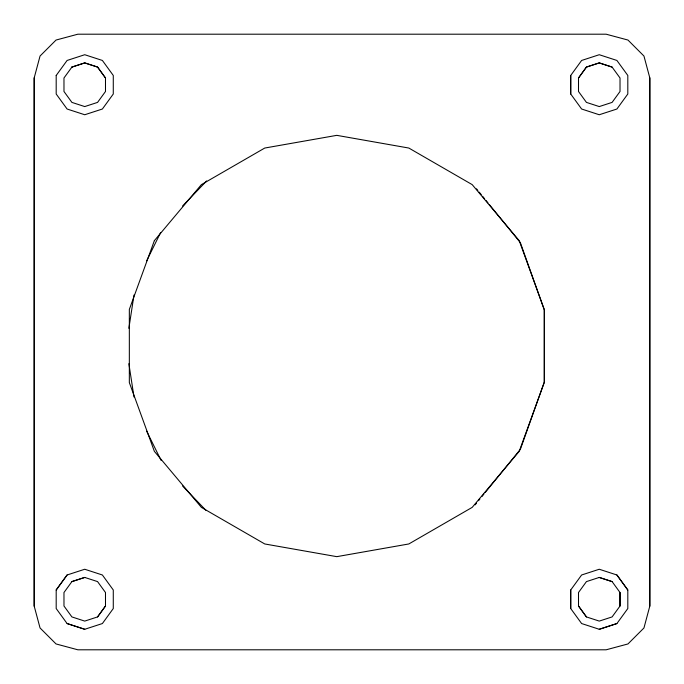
<?xml version="1.0" encoding="UTF-8"?>
<svg xmlns="http://www.w3.org/2000/svg" width="684" height="684" viewBox="0 0 684 684"><rect width="100%" height="100%" fill="white"/><g stroke="black" fill="none" stroke-linecap="round" stroke-linejoin="round"><path stroke-width="1.03" d="M34.2 606.144L34.2 77.856L40.048 56.028L56.045 40.048L77.856 34.2L606.144 34.2L627.972 40.048L643.952 56.037L649.8 77.856L649.8 606.144L643.952 627.972L627.963 643.952L606.144 649.8L77.856 649.8L56.045 643.952L40.048 627.963L34.2 606.144L34.2 77.856M56.191 589.984L56.191 608.546L67.1 623.551L84.739 629.28L102.378 623.551L113.279 608.546L113.279 589.984L102.378 574.987L84.739 569.25L67.092 574.987L56.191 589.984L67.1 574.979M570.721 608.546L570.721 589.984L581.622 574.987L599.261 569.25L616.908 574.987L627.809 589.984L627.809 608.546L616.9 623.551L599.261 629.28L581.622 623.551L570.712 608.529L570.712 590.001M570.721 94.016L570.721 75.454L581.622 60.457L599.261 54.72L616.9 60.449L627.809 75.454L627.809 94.016L616.9 109.021L599.261 114.75L581.622 109.013L570.712 93.999L570.712 75.471M620.029 606.007L620.029 592.524L612.094 581.605L599.261 577.433L586.436 581.605L578.502 592.524L578.51 606.015L586.436 616.925L599.261 621.098L612.086 616.925L620.02 606.015L620.02 592.515M649.8 606.144L649.8 77.856M128.866 328.303L134.004 295.001M146.667 260.801L160.663 232.483M71.914 67.075L63.971 77.993L63.98 91.485L71.914 102.403L84.739 106.567L97.555 102.403L105.49 91.485L105.49 77.985L97.564 67.075L84.739 62.902L71.914 67.075L84.739 62.902L97.564 67.075L105.49 77.985M71.914 581.597L63.971 592.524L63.98 606.015L71.905 616.925L84.739 621.098L97.555 616.925L105.49 606.015L105.49 592.515L97.555 581.597L84.739 577.433L71.914 581.597L84.739 577.433M97.564 616.925L105.498 606.007M578.51 77.985L586.436 67.075L599.261 62.902L612.086 67.075L620.02 77.985L620.02 91.485L612.094 102.395L599.261 106.567L586.436 102.395L578.502 91.476L578.51 77.985L586.436 67.075L599.261 62.902L612.094 67.075M475.158 504.835L476.509 503.185M478.535 500.697L479.886 499.038M481.904 496.55L483.93 494.07M485.281 492.412L520.362 449.337L544.379 381.817L544.379 310.177L520.362 242.666L489.325 204.559M182.611 205.961L206.653 180.927M599.261 629.28L616.9 623.551M599.261 577.433L612.094 581.605M67.1 623.551L84.739 629.28M182.611 486.033L205.927 510.315M476.509 188.818L477.859 190.477M479.21 192.136L481.237 194.615M482.579 196.274L484.605 198.762M485.956 200.421L487.983 202.9M616.9 574.979L627.809 590.001M578.51 606.015L586.436 616.925M146.667 431.202L161.133 460.46M128.866 363.691L134.004 397.002M56.191 75.454L56.191 94.016L67.1 109.021L84.739 114.75L102.378 109.021L113.279 94.016L113.279 75.454L102.378 60.449L84.739 54.72L67.092 60.457L56.191 75.471M154.362 240.665L129.336 309.416L129.336 382.587L154.362 451.337L201.395 507.383L264.751 543.96L336.784 556.656L408.827 543.96L472.182 507.383L519.216 451.337L544.242 382.587L544.242 309.416L519.216 240.665L472.191 184.629L408.827 148.043L336.784 135.347L264.751 148.043L201.395 184.62L154.362 240.665"/></g></svg>
